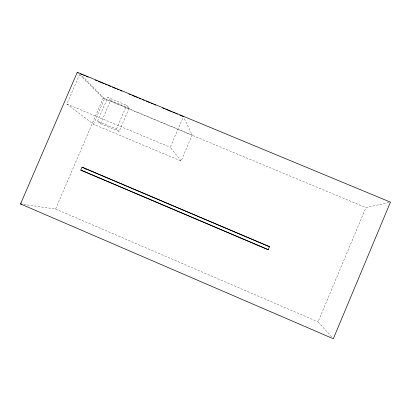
<?xml version="1.0" encoding="UTF-8"?>
<svg xmlns="http://www.w3.org/2000/svg" width="411" height="411" viewBox="0 0 411 411"><rect width="100%" height="100%" fill="white"/><g stroke="black" fill="none" stroke-linecap="round" stroke-linejoin="round"><path stroke-width="0.31" stroke-dasharray="2.06 1.54" d="M331.62 336.85L318.057 321.844L365.929 207.612L389.222 202.418M79.667 74.278L66.854 104.029L93.492 124.266L181.112 161.009L192.173 135.049L183.923 117.752M181.112 161.009L170.272 147.308L183.116 117.192M23.679 204.406L55.567 209.009L103.151 98.229L79.061 74.062M93.492 124.266L104.528 98.568L81.707 75.506M97.541 121.199L107.754 97.422L126.665 105.288L129.146 108.139L119.159 131.448L100.654 123.696L97.541 121.199L116.452 129.121L119.159 131.448M100.654 123.696L110.641 100.433L107.754 97.422M84.861 170.416L85.349 169.281M116.452 129.121L126.665 105.288M110.641 100.433L129.146 108.139M104.528 98.568L192.173 135.049M103.151 98.229L365.929 207.612M66.854 104.029L170.272 147.308M55.567 209.009L318.057 321.844"/><path stroke-width="0.62" d="M268.229 249.688L269.488 246.708L82.025 167.164L80.777 170.077L268.229 249.688L80.777 170.077M20.55 203.954L77.273 72.274L390.45 202.145L333.316 338.726L20.55 203.954L21.798 204.133M269.488 246.708L82.025 167.164M80.51 73.939L82.282 74.679M83.464 75.167L85.236 75.901M86.418 76.395L88.19 77.129M95.285 80.068L97.058 80.808M98.244 81.296L104.153 83.746M105.334 84.24L107.112 84.974M108.293 85.462L110.657 86.444M112.429 87.178L115.979 88.653M117.161 89.141L118.933 89.875M120.115 90.369L121.887 91.103M128.982 94.047L130.755 94.782M131.941 95.27L137.849 97.72M139.031 98.214L140.809 98.948M141.99 99.436L144.353 100.418M146.126 101.152L149.676 102.627M150.858 103.115L152.63 103.849M153.812 104.343L155.584 105.077M162.679 108.021L164.451 108.756M165.633 109.244L171.546 111.694M172.728 112.188L174.5 112.922M175.687 113.415L177.46 114.15M179.823 115.131L183.373 116.601M77.273 72.274L78.167 73.168"/></g></svg>
